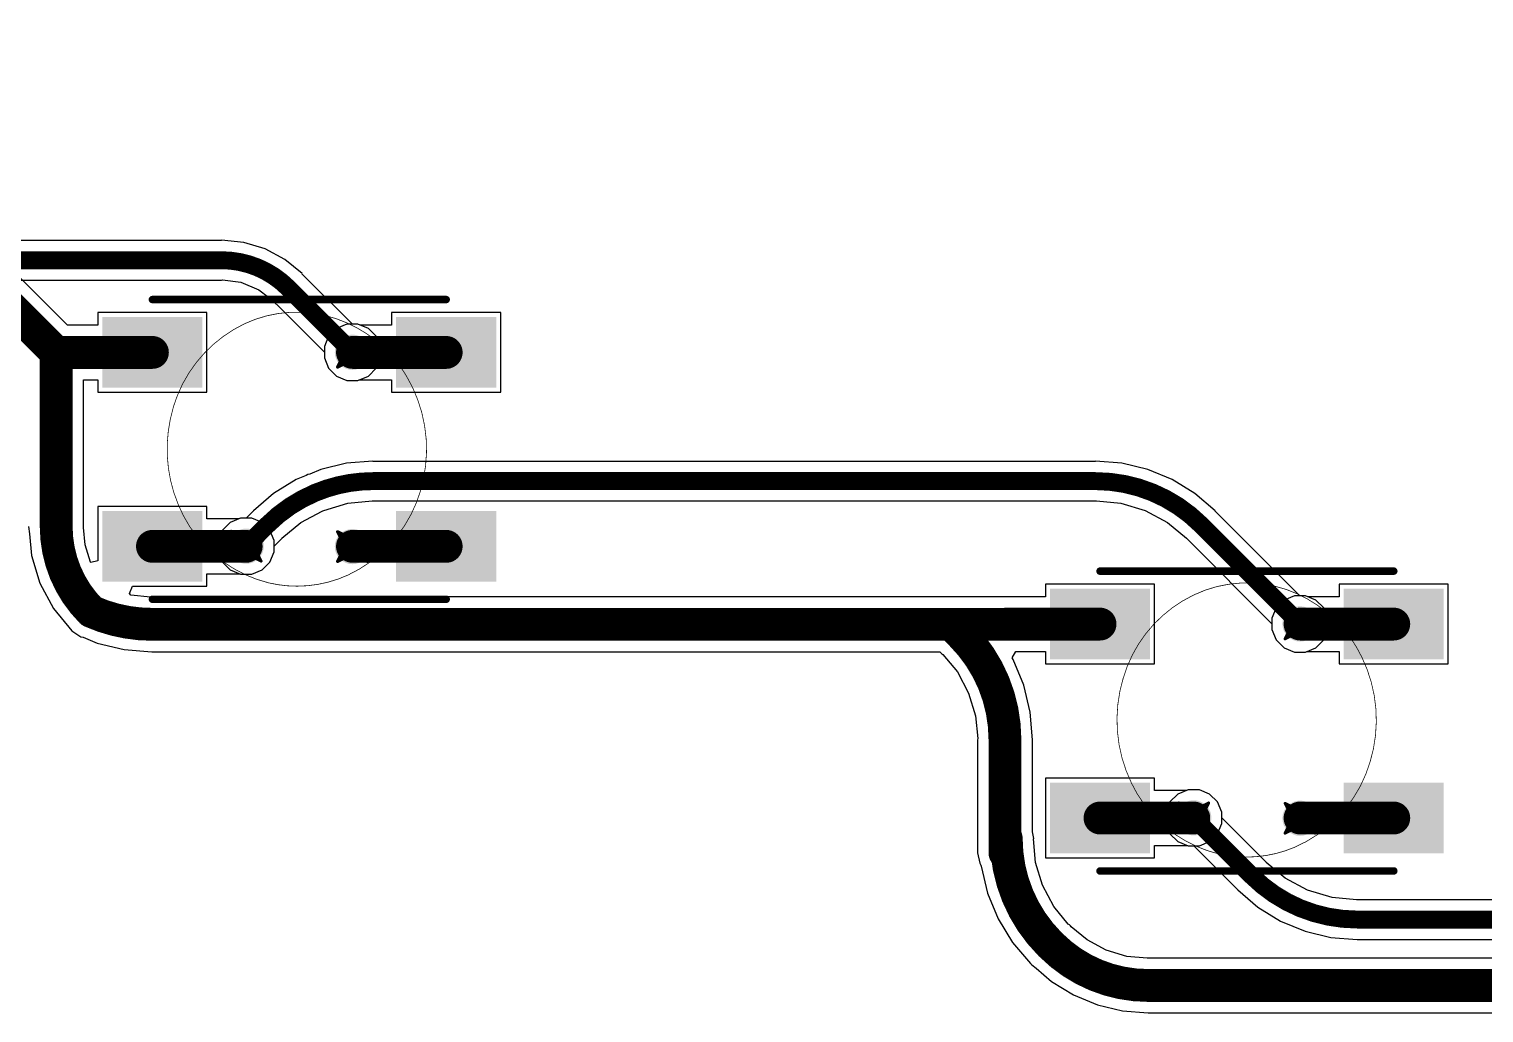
# Model space of a CAD drawing. Header units: inches. Extents: x -11 to 1110, y -7 to 455.
# Drawn here: x 277.09 to 301.85, y 334.97 to 351.71 of the extents above; entities that cross this region are included whole.
import ezdxf

# ---------------------------------------------------------------- set-up
doc = ezdxf.new("R2010")
doc.units = ezdxf.units.IN
for name, color, linetype in [('Bottom Layer', 5, 'Continuous'), ('Drill Drawing', 1, 'Continuous'), ('Mechanical 7', 56, 'Continuous'), ('Top Layer', 1, 'Continuous'), ('Top Overlay', 2, 'Continuous'), ('Top Paste', 8, 'Continuous'), ('Top Solder', 216, 'Continuous'), ('Via Holes', 16, 'Continuous')]:
    doc.layers.add(name, color=color, linetype=linetype)

msp = doc.modelspace()

# ---------------------------------------------------------------- hatches: boundary and pattern name
at = {"layer": 'Bottom Layer'}
h = msp.add_hatch(color=5, dxfattribs=at)
edge = h.paths.add_edge_path()
edge.add_arc((282.593, 346.211), 0.3, 0, 360)
h = msp.add_hatch(color=5, dxfattribs=at)
edge = h.paths.add_edge_path()
edge.add_arc((280.785, 342.911), 0.3, 0, 360)
h = msp.add_hatch(color=5, dxfattribs=at)
edge = h.paths.add_edge_path()
edge.add_arc((282.593, 342.904), 0.3, 0, 360)
h = msp.add_hatch(color=5, dxfattribs=at)
edge = h.paths.add_edge_path()
edge.add_arc((298.722, 341.588), 0.3, 0, 360)
h = msp.add_hatch(color=5, dxfattribs=at)
edge = h.paths.add_edge_path()
edge.add_arc((296.914, 338.288), 0.3, 0, 360)
h = msp.add_hatch(color=5, dxfattribs=at)
edge = h.paths.add_edge_path()
edge.add_arc((298.722, 338.281), 0.3, 0, 360)
at = {"layer": 'Top Layer'}
for points in [[(278.439, 346.708), (279.939, 346.708), (279.939, 345.708), (278.439, 345.708)], [(284.939, 345.708), (283.439, 345.708), (283.439, 346.708), (284.939, 346.708)], [(278.439, 343.408), (279.939, 343.408), (279.939, 342.408), (278.439, 342.408)], [(283.439, 343.408), (284.939, 343.408), (284.939, 342.408), (283.439, 342.408)], [(294.568, 342.085), (296.068, 342.085), (296.068, 341.085), (294.568, 341.085)], [(301.068, 341.085), (299.568, 341.085), (299.568, 342.085), (301.068, 342.085)], [(294.568, 338.785), (296.068, 338.785), (296.068, 337.785), (294.568, 337.785)], [(299.568, 338.785), (301.068, 338.785), (301.068, 337.785), (299.568, 337.785)]]:
    msp.add_hatch(color=1, dxfattribs=at).paths.add_polyline_path(points)
h = msp.add_hatch(color=1, dxfattribs=at)
edge = h.paths.add_edge_path()
edge.add_arc((282.593, 346.211), 0.3, 0, 360)
h = msp.add_hatch(color=1, dxfattribs=at)
edge = h.paths.add_edge_path()
edge.add_arc((280.785, 342.911), 0.3, 0, 360)
h = msp.add_hatch(color=1, dxfattribs=at)
edge = h.paths.add_edge_path()
edge.add_arc((282.593, 342.904), 0.3, 0, 360)
h = msp.add_hatch(color=1, dxfattribs=at)
edge = h.paths.add_edge_path()
edge.add_arc((298.722, 341.588), 0.3, 0, 360)
h = msp.add_hatch(color=1, dxfattribs=at)
edge = h.paths.add_edge_path()
edge.add_arc((296.914, 338.288), 0.3, 0, 360)
h = msp.add_hatch(color=1, dxfattribs=at)
edge = h.paths.add_edge_path()
edge.add_arc((298.722, 338.281), 0.3, 0, 360)
at = {"layer": 'Top Paste'}
for points in [[(278.439, 346.708), (279.939, 346.708), (279.939, 345.708), (278.439, 345.708)], [(284.939, 345.708), (283.439, 345.708), (283.439, 346.708), (284.939, 346.708)], [(278.439, 343.408), (279.939, 343.408), (279.939, 342.408), (278.439, 342.408)], [(283.439, 343.408), (284.939, 343.408), (284.939, 342.408), (283.439, 342.408)], [(294.568, 342.085), (296.068, 342.085), (296.068, 341.085), (294.568, 341.085)], [(301.068, 341.085), (299.568, 341.085), (299.568, 342.085), (301.068, 342.085)], [(294.568, 338.785), (296.068, 338.785), (296.068, 337.785), (294.568, 337.785)], [(299.568, 338.785), (301.068, 338.785), (301.068, 337.785), (299.568, 337.785)]]:
    msp.add_hatch(color=8, dxfattribs=at).paths.add_polyline_path(points)
at = {"layer": 'Top Solder'}
for points in [[(278.337, 346.809), (280.041, 346.809), (280.041, 345.606), (278.337, 345.606)], [(285.041, 345.606), (283.337, 345.606), (283.337, 346.809), (285.041, 346.809)], [(278.337, 343.509), (280.041, 343.509), (280.041, 342.306), (278.337, 342.306)], [(283.337, 343.509), (285.041, 343.509), (285.041, 342.306), (283.337, 342.306)], [(294.466, 342.186), (296.17, 342.186), (296.17, 340.983), (294.466, 340.983)], [(301.17, 340.983), (299.466, 340.983), (299.466, 342.186), (301.17, 342.186)], [(294.466, 338.886), (296.17, 338.886), (296.17, 337.683), (294.466, 337.683)], [(299.466, 338.886), (301.17, 338.886), (301.17, 337.683), (299.466, 337.683)]]:
    msp.add_hatch(color=216, dxfattribs=at).paths.add_polyline_path(points)
at = {"layer": 'Via Holes'}
h = msp.add_hatch(color=7, dxfattribs=at)
edge = h.paths.add_edge_path()
edge.add_arc((282.593, 346.211), 0.15, 0, 360)
h = msp.add_hatch(color=7, dxfattribs=at)
edge = h.paths.add_edge_path()
edge.add_arc((280.785, 342.911), 0.15, 0, 360)
h = msp.add_hatch(color=7, dxfattribs=at)
edge = h.paths.add_edge_path()
edge.add_arc((282.593, 342.904), 0.15, 0, 360)
h = msp.add_hatch(color=7, dxfattribs=at)
edge = h.paths.add_edge_path()
edge.add_arc((298.722, 341.588), 0.15, 0, 360)
h = msp.add_hatch(color=7, dxfattribs=at)
edge = h.paths.add_edge_path()
edge.add_arc((296.914, 338.288), 0.15, 0, 360)
h = msp.add_hatch(color=7, dxfattribs=at)
edge = h.paths.add_edge_path()
edge.add_arc((298.722, 338.281), 0.15, 0, 360)

# ---------------------------------------------------------------- linework, layer by layer
at = {"layer": 'Bottom Layer'}
for p, q in [((280.365, 348.113), (267.068, 348.113)), ((280.743, 348.079), (280.365, 348.116)), ((280.365, 348.116), (280.365, 348.113)), ((281.107, 347.969), (280.743, 348.079)), ((281.442, 347.79), (281.107, 347.969)), ((281.736, 347.549), (281.442, 347.79)), ((267.068, 347.44), (280.365, 347.44)), ((280.365, 347.44), (280.379, 347.443)), ((280.379, 347.443), (280.693, 347.402)), ((281.734, 347.546), (281.736, 347.549)), ((281.734, 347.546), (281.734, 347.546)), ((282.592, 346.689), (281.734, 347.546)), ((280.693, 347.402), (280.999, 347.275)), ((280.999, 347.275), (281.163, 347.149)), ((281.163, 347.149), (281.258, 347.07)), ((281.258, 347.07), (281.346, 346.982)), ((281.346, 346.982), (282.116, 346.213)), ((282.688, 346.689), (282.592, 346.689)), ((282.864, 346.616), (282.688, 346.689)), ((282.998, 346.482), (282.864, 346.616)), ((283.071, 346.306), (282.998, 346.482)), ((282.116, 346.213), (282.116, 346.116)), ((283.071, 346.116), (283.071, 346.306)), ((282.116, 346.116), (282.188, 345.94)), ((282.188, 345.94), (282.323, 345.806)), ((282.864, 345.806), (282.998, 345.94)), ((282.998, 345.94), (283.071, 346.116)), ((282.323, 345.806), (282.498, 345.733)), ((282.498, 345.733), (282.688, 345.733)), ((282.688, 345.733), (282.864, 345.806)), ((282.054, 344.216), (281.867, 344.138)), ((282.493, 344.321), (282.054, 344.216)), ((282.943, 344.357), (282.493, 344.321)), ((282.943, 344.354), (282.943, 344.357)), ((295.241, 344.354), (282.943, 344.354)), ((295.691, 344.321), (295.241, 344.357)), ((295.241, 344.357), (295.241, 344.354)), ((296.131, 344.216), (295.691, 344.321)), ((296.548, 344.043), (296.131, 344.216)), ((281.636, 344.043), (281.251, 343.807)), ((281.807, 344.114), (281.636, 344.043)), ((281.835, 344.132), (281.807, 344.114)), ((281.867, 344.138), (281.835, 344.132)), ((296.933, 343.807), (296.548, 344.043)), ((281.251, 343.807), (280.908, 343.513)), ((297.277, 343.513), (296.933, 343.807)), ((280.909, 343.512), (280.786, 343.389)), ((280.908, 343.513), (280.909, 343.512)), ((281.717, 343.313), (282.08, 343.508)), ((282.08, 343.508), (282.092, 343.51)), ((282.092, 343.51), (282.107, 343.52)), ((282.107, 343.52), (282.513, 343.643)), ((282.513, 343.643), (282.929, 343.684)), ((282.929, 343.684), (282.943, 343.681)), ((282.943, 343.681), (295.241, 343.681)), ((295.241, 343.681), (295.256, 343.684)), ((295.256, 343.684), (295.672, 343.643)), ((295.672, 343.643), (296.086, 343.517)), ((296.086, 343.517), (296.467, 343.313)), ((297.275, 343.512), (297.277, 343.513)), ((298.721, 342.066), (297.275, 343.512)), ((280.514, 343.316), (280.38, 343.182)), ((280.69, 343.389), (280.514, 343.316)), ((280.786, 343.389), (280.69, 343.389)), ((281.394, 343.048), (281.717, 343.313)), ((296.467, 343.313), (296.79, 343.048)), ((280.38, 343.182), (280.307, 343.006)), ((280.307, 343.006), (280.307, 342.816)), ((281.262, 342.913), (281.385, 343.036)), ((281.385, 343.036), (281.394, 343.048)), ((296.79, 343.048), (296.799, 343.036)), ((296.799, 343.036), (298.245, 341.59)), ((280.307, 342.816), (280.38, 342.64)), ((281.19, 342.64), (281.262, 342.816)), ((281.262, 342.816), (281.262, 342.913)), ((280.38, 342.64), (280.514, 342.506)), ((280.514, 342.506), (280.69, 342.433)), ((280.88, 342.433), (281.055, 342.506)), ((281.055, 342.506), (281.19, 342.64)), ((280.69, 342.433), (280.88, 342.433)), ((298.817, 342.066), (298.721, 342.066)), ((298.993, 341.993), (298.817, 342.066)), ((299.127, 341.859), (298.993, 341.993)), ((299.2, 341.683), (299.127, 341.859)), ((298.245, 341.59), (298.245, 341.493)), ((298.245, 341.493), (298.317, 341.318)), ((299.127, 341.318), (299.2, 341.493)), ((299.2, 341.493), (299.2, 341.683)), ((298.317, 341.318), (298.452, 341.183)), ((298.993, 341.183), (299.127, 341.318)), ((298.452, 341.183), (298.627, 341.11)), ((298.627, 341.11), (298.817, 341.11)), ((298.817, 341.11), (298.993, 341.183)), ((296.819, 338.766), (296.643, 338.693)), ((297.009, 338.766), (296.819, 338.766)), ((297.184, 338.693), (297.009, 338.766)), ((296.509, 338.559), (296.436, 338.383)), ((296.643, 338.693), (296.509, 338.559)), ((297.319, 338.559), (297.184, 338.693)), ((297.391, 338.383), (297.319, 338.559)), ((296.436, 338.383), (296.436, 338.193)), ((297.391, 338.287), (297.391, 338.383)), ((298.139, 337.539), (297.391, 338.287)), ((296.436, 338.193), (296.509, 338.018)), ((296.509, 338.018), (296.643, 337.883)), ((296.643, 337.883), (296.819, 337.81)), ((296.819, 337.81), (296.915, 337.81)), ((296.915, 337.81), (297.663, 337.062)), ((298.148, 337.526), (298.139, 337.539)), ((298.471, 337.261), (298.148, 337.526)), ((297.663, 337.062), (297.662, 337.061)), ((297.662, 337.061), (298.005, 336.767)), ((298.852, 337.057), (298.471, 337.261)), ((299.267, 336.931), (298.852, 337.057)), ((299.683, 336.89), (299.267, 336.931)), ((299.697, 336.893), (299.683, 336.89)), ((312.293, 336.893), (299.697, 336.893)), ((298.005, 336.767), (298.39, 336.531)), ((298.39, 336.531), (298.808, 336.358)), ((298.808, 336.358), (299.247, 336.253)), ((299.247, 336.253), (299.697, 336.218)), ((299.697, 336.218), (299.697, 336.22)), ((299.697, 336.22), (312.293, 336.22))]:
    msp.add_line(p, q, dxfattribs=at)
for points in [[(267.068, 347.777, 0.305, 0.305, 0), (280.365, 347.777, 0.305, 0.305, 0)], [(280.365, 347.777, 0.305, 0.305, -0.198912), (281.496, 347.308, 0.305, 0.305, 0)], [(281.496, 347.308, 0.305, 0.305, 0), (282.593, 346.211, 0.305, 0.305, 0)], [(281.147, 343.274, 0.305, 0.305, -0.09765), (281.964, 343.821, 0.305, 0.305, 0)], [(281.964, 343.821, 0.305, 0.305, -0.099333), (282.943, 344.018, 0.305, 0.305, 0)], [(282.943, 344.018, 0.305, 0.305, 0), (295.241, 344.018, 0.305, 0.305, 0)], [(295.241, 344.018, 0.305, 0.305, -0.198912), (297.037, 343.274, 0.305, 0.305, 0)], [(280.785, 342.911, 0.305, 0.305, 0), (281.147, 343.274, 0.305, 0.305, 0)], [(297.037, 343.274, 0.305, 0.305, 0), (298.722, 341.588, 0.305, 0.305, 0)], [(296.914, 338.288, 0.305, 0.305, 0), (297.901, 337.301, 0.305, 0.305, 0)], [(299.697, 336.557, 0.305, 0.305, -0.198912), (297.901, 337.301, 0.305, 0.305, 0)], [(299.697, 336.557, 0.305, 0.305, 0), (312.293, 336.557, 0.305, 0.305, 0)]]:
    msp.add_lwpolyline(points, format="xyseb", dxfattribs=at)
for points in [[(280.289, 347.777, 0.152, 0.152, 1), (280.441, 347.777, 0.152, 0.152, 1)], [(280.289, 347.777, 0.152, 0.152, 1), (280.441, 347.777, 0.152, 0.152, 1)], [(281.42, 347.308, 0.152, 0.152, 1), (281.572, 347.308, 0.152, 0.152, 1)], [(281.42, 347.308, 0.152, 0.152, 1), (281.572, 347.308, 0.152, 0.152, 1)], [(282.517, 346.211, 0.152, 0.152, 1), (282.67, 346.211, 0.152, 0.152, 1)], [(281.887, 343.821, 0.152, 0.152, 1), (282.04, 343.821, 0.152, 0.152, 1)], [(281.887, 343.821, 0.152, 0.152, 1), (282.04, 343.821, 0.152, 0.152, 1)], [(282.867, 344.018, 0.152, 0.152, 1), (283.02, 344.018, 0.152, 0.152, 1)], [(282.867, 344.018, 0.152, 0.152, 1), (283.02, 344.018, 0.152, 0.152, 1)], [(295.165, 344.018, 0.152, 0.152, 1), (295.317, 344.018, 0.152, 0.152, 1)], [(295.165, 344.018, 0.152, 0.152, 1), (295.317, 344.018, 0.152, 0.152, 1)], [(281.071, 343.274, 0.152, 0.152, 1), (281.223, 343.274, 0.152, 0.152, 1)], [(281.071, 343.274, 0.152, 0.152, 1), (281.223, 343.274, 0.152, 0.152, 1)], [(296.961, 343.274, 0.152, 0.152, 1), (297.113, 343.274, 0.152, 0.152, 1)], [(296.961, 343.274, 0.152, 0.152, 1), (297.113, 343.274, 0.152, 0.152, 1)], [(280.708, 342.911, 0.152, 0.152, 1), (280.861, 342.911, 0.152, 0.152, 1)], [(298.646, 341.588, 0.152, 0.152, 1), (298.799, 341.588, 0.152, 0.152, 1)], [(296.837, 338.288, 0.152, 0.152, 1), (296.99, 338.288, 0.152, 0.152, 1)], [(297.825, 337.301, 0.152, 0.152, 1), (297.977, 337.301, 0.152, 0.152, 1)], [(297.825, 337.301, 0.152, 0.152, 1), (297.977, 337.301, 0.152, 0.152, 1)], [(299.621, 336.557, 0.152, 0.152, 1), (299.774, 336.557, 0.152, 0.152, 1)], [(299.621, 336.557, 0.152, 0.152, 1), (299.774, 336.557, 0.152, 0.152, 1)]]:
    msp.add_lwpolyline(points, format="xyseb", close=True, dxfattribs=at)
at = {"layer": 'Drill Drawing'}
for points in [[(282.339, 346.465, 0.0508, 0.0508, 0), (282.593, 346.338, 0.0508, 0.0508, 0)], [(282.339, 346.465, 0.0508, 0.0508, 0), (282.466, 346.211, 0.0508, 0.0508, 0)], [(282.593, 346.338, 0.0508, 0.0508, 0), (282.847, 346.465, 0.0508, 0.0508, 0)], [(282.72, 346.211, 0.0508, 0.0508, 0), (282.847, 346.465, 0.0508, 0.0508, 0)], [(282.339, 345.957, 0.0508, 0.0508, 0), (282.466, 346.211, 0.0508, 0.0508, 0)], [(282.72, 346.211, 0.0508, 0.0508, 0), (282.847, 345.957, 0.0508, 0.0508, 0)], [(282.339, 345.957, 0.0508, 0.0508, 0), (282.593, 346.084, 0.0508, 0.0508, 0)], [(282.593, 346.084, 0.0508, 0.0508, 0), (282.847, 345.957, 0.0508, 0.0508, 0)], [(280.531, 343.165, 0.0508, 0.0508, 0), (280.785, 343.038, 0.0508, 0.0508, 0)], [(280.531, 343.165, 0.0508, 0.0508, 0), (280.658, 342.911, 0.0508, 0.0508, 0)], [(280.785, 343.038, 0.0508, 0.0508, 0), (281.039, 343.165, 0.0508, 0.0508, 0)], [(280.912, 342.911, 0.0508, 0.0508, 0), (281.039, 343.165, 0.0508, 0.0508, 0)], [(282.339, 343.158, 0.0508, 0.0508, 0), (282.593, 343.031, 0.0508, 0.0508, 0)], [(282.339, 343.158, 0.0508, 0.0508, 0), (282.466, 342.904, 0.0508, 0.0508, 0)], [(282.593, 343.031, 0.0508, 0.0508, 0), (282.847, 343.158, 0.0508, 0.0508, 0)], [(282.72, 342.904, 0.0508, 0.0508, 0), (282.847, 343.158, 0.0508, 0.0508, 0)], [(280.531, 342.657, 0.0508, 0.0508, 0), (280.658, 342.911, 0.0508, 0.0508, 0)], [(280.531, 342.657, 0.0508, 0.0508, 0), (280.785, 342.784, 0.0508, 0.0508, 0)], [(280.785, 342.784, 0.0508, 0.0508, 0), (281.039, 342.657, 0.0508, 0.0508, 0)], [(280.912, 342.911, 0.0508, 0.0508, 0), (281.039, 342.657, 0.0508, 0.0508, 0)], [(282.339, 342.65, 0.0508, 0.0508, 0), (282.466, 342.904, 0.0508, 0.0508, 0)], [(282.339, 342.65, 0.0508, 0.0508, 0), (282.593, 342.777, 0.0508, 0.0508, 0)], [(282.593, 342.777, 0.0508, 0.0508, 0), (282.847, 342.65, 0.0508, 0.0508, 0)], [(282.72, 342.904, 0.0508, 0.0508, 0), (282.847, 342.65, 0.0508, 0.0508, 0)], [(298.468, 341.842, 0.0508, 0.0508, 0), (298.722, 341.715, 0.0508, 0.0508, 0)], [(298.468, 341.842, 0.0508, 0.0508, 0), (298.595, 341.588, 0.0508, 0.0508, 0)], [(298.722, 341.715, 0.0508, 0.0508, 0), (298.976, 341.842, 0.0508, 0.0508, 0)], [(298.849, 341.588, 0.0508, 0.0508, 0), (298.976, 341.842, 0.0508, 0.0508, 0)], [(298.468, 341.334, 0.0508, 0.0508, 0), (298.595, 341.588, 0.0508, 0.0508, 0)], [(298.468, 341.334, 0.0508, 0.0508, 0), (298.722, 341.461, 0.0508, 0.0508, 0)], [(298.722, 341.461, 0.0508, 0.0508, 0), (298.976, 341.334, 0.0508, 0.0508, 0)], [(298.849, 341.588, 0.0508, 0.0508, 0), (298.976, 341.334, 0.0508, 0.0508, 0)], [(296.66, 338.542, 0.0508, 0.0508, 0), (296.914, 338.415, 0.0508, 0.0508, 0)], [(296.66, 338.542, 0.0508, 0.0508, 0), (296.787, 338.288, 0.0508, 0.0508, 0)], [(296.914, 338.415, 0.0508, 0.0508, 0), (297.168, 338.542, 0.0508, 0.0508, 0)], [(297.041, 338.288, 0.0508, 0.0508, 0), (297.168, 338.542, 0.0508, 0.0508, 0)], [(298.468, 338.535, 0.0508, 0.0508, 0), (298.722, 338.408, 0.0508, 0.0508, 0)], [(298.468, 338.535, 0.0508, 0.0508, 0), (298.595, 338.281, 0.0508, 0.0508, 0)], [(298.722, 338.408, 0.0508, 0.0508, 0), (298.976, 338.535, 0.0508, 0.0508, 0)], [(298.849, 338.281, 0.0508, 0.0508, 0), (298.976, 338.535, 0.0508, 0.0508, 0)], [(296.66, 338.034, 0.0508, 0.0508, 0), (296.787, 338.288, 0.0508, 0.0508, 0)], [(297.041, 338.288, 0.0508, 0.0508, 0), (297.168, 338.034, 0.0508, 0.0508, 0)], [(298.468, 338.027, 0.0508, 0.0508, 0), (298.595, 338.281, 0.0508, 0.0508, 0)], [(298.849, 338.281, 0.0508, 0.0508, 0), (298.976, 338.027, 0.0508, 0.0508, 0)], [(296.66, 338.034, 0.0508, 0.0508, 0), (296.914, 338.161, 0.0508, 0.0508, 0)], [(296.914, 338.161, 0.0508, 0.0508, 0), (297.168, 338.034, 0.0508, 0.0508, 0)], [(298.468, 338.027, 0.0508, 0.0508, 0), (298.722, 338.154, 0.0508, 0.0508, 0)], [(298.722, 338.154, 0.0508, 0.0508, 0), (298.976, 338.027, 0.0508, 0.0508, 0)]]:
    msp.add_lwpolyline(points, format="xyseb", dxfattribs=at)
for points in [[(282.327, 346.465, 0.0254, 0.0254, 1), (282.352, 346.465, 0.0254, 0.0254, 1)], [(282.327, 346.465, 0.0254, 0.0254, 1), (282.352, 346.465, 0.0254, 0.0254, 1)], [(282.835, 346.465, 0.0254, 0.0254, 1), (282.86, 346.465, 0.0254, 0.0254, 1)], [(282.835, 346.465, 0.0254, 0.0254, 1), (282.86, 346.465, 0.0254, 0.0254, 1)], [(282.454, 346.211, 0.0254, 0.0254, 1), (282.479, 346.211, 0.0254, 0.0254, 1)], [(282.454, 346.211, 0.0254, 0.0254, 1), (282.479, 346.211, 0.0254, 0.0254, 1)], [(282.581, 346.338, 0.0254, 0.0254, 1), (282.606, 346.338, 0.0254, 0.0254, 1)], [(282.581, 346.338, 0.0254, 0.0254, 1), (282.606, 346.338, 0.0254, 0.0254, 1)], [(282.708, 346.211, 0.0254, 0.0254, 1), (282.733, 346.211, 0.0254, 0.0254, 1)], [(282.708, 346.211, 0.0254, 0.0254, 1), (282.733, 346.211, 0.0254, 0.0254, 1)], [(282.327, 345.957, 0.0254, 0.0254, 1), (282.352, 345.957, 0.0254, 0.0254, 1)], [(282.327, 345.957, 0.0254, 0.0254, 1), (282.352, 345.957, 0.0254, 0.0254, 1)], [(282.581, 346.084, 0.0254, 0.0254, 1), (282.606, 346.084, 0.0254, 0.0254, 1)], [(282.581, 346.084, 0.0254, 0.0254, 1), (282.606, 346.084, 0.0254, 0.0254, 1)], [(282.835, 345.957, 0.0254, 0.0254, 1), (282.86, 345.957, 0.0254, 0.0254, 1)], [(282.835, 345.957, 0.0254, 0.0254, 1), (282.86, 345.957, 0.0254, 0.0254, 1)], [(280.518, 343.165, 0.0254, 0.0254, 1), (280.543, 343.165, 0.0254, 0.0254, 1)], [(280.518, 343.165, 0.0254, 0.0254, 1), (280.543, 343.165, 0.0254, 0.0254, 1)], [(280.772, 343.038, 0.0254, 0.0254, 1), (280.797, 343.038, 0.0254, 0.0254, 1)], [(280.772, 343.038, 0.0254, 0.0254, 1), (280.797, 343.038, 0.0254, 0.0254, 1)], [(281.026, 343.165, 0.0254, 0.0254, 1), (281.051, 343.165, 0.0254, 0.0254, 1)], [(281.026, 343.165, 0.0254, 0.0254, 1), (281.051, 343.165, 0.0254, 0.0254, 1)], [(282.327, 343.158, 0.0254, 0.0254, 1), (282.352, 343.158, 0.0254, 0.0254, 1)], [(282.327, 343.158, 0.0254, 0.0254, 1), (282.352, 343.158, 0.0254, 0.0254, 1)], [(282.581, 343.031, 0.0254, 0.0254, 1), (282.606, 343.031, 0.0254, 0.0254, 1)], [(282.581, 343.031, 0.0254, 0.0254, 1), (282.606, 343.031, 0.0254, 0.0254, 1)], [(282.835, 343.158, 0.0254, 0.0254, 1), (282.86, 343.158, 0.0254, 0.0254, 1)], [(282.835, 343.158, 0.0254, 0.0254, 1), (282.86, 343.158, 0.0254, 0.0254, 1)], [(280.645, 342.911, 0.0254, 0.0254, 1), (280.67, 342.911, 0.0254, 0.0254, 1)], [(280.645, 342.911, 0.0254, 0.0254, 1), (280.67, 342.911, 0.0254, 0.0254, 1)], [(280.772, 342.784, 0.0254, 0.0254, 1), (280.797, 342.784, 0.0254, 0.0254, 1)], [(280.772, 342.784, 0.0254, 0.0254, 1), (280.797, 342.784, 0.0254, 0.0254, 1)], [(280.899, 342.911, 0.0254, 0.0254, 1), (280.924, 342.911, 0.0254, 0.0254, 1)], [(280.899, 342.911, 0.0254, 0.0254, 1), (280.924, 342.911, 0.0254, 0.0254, 1)], [(282.454, 342.904, 0.0254, 0.0254, 1), (282.479, 342.904, 0.0254, 0.0254, 1)], [(282.454, 342.904, 0.0254, 0.0254, 1), (282.479, 342.904, 0.0254, 0.0254, 1)], [(282.581, 342.777, 0.0254, 0.0254, 1), (282.606, 342.777, 0.0254, 0.0254, 1)], [(282.581, 342.777, 0.0254, 0.0254, 1), (282.606, 342.777, 0.0254, 0.0254, 1)], [(282.708, 342.904, 0.0254, 0.0254, 1), (282.733, 342.904, 0.0254, 0.0254, 1)], [(282.708, 342.904, 0.0254, 0.0254, 1), (282.733, 342.904, 0.0254, 0.0254, 1)], [(280.518, 342.657, 0.0254, 0.0254, 1), (280.543, 342.657, 0.0254, 0.0254, 1)], [(280.518, 342.657, 0.0254, 0.0254, 1), (280.543, 342.657, 0.0254, 0.0254, 1)], [(281.026, 342.657, 0.0254, 0.0254, 1), (281.051, 342.657, 0.0254, 0.0254, 1)], [(281.026, 342.657, 0.0254, 0.0254, 1), (281.051, 342.657, 0.0254, 0.0254, 1)], [(282.327, 342.65, 0.0254, 0.0254, 1), (282.352, 342.65, 0.0254, 0.0254, 1)], [(282.327, 342.65, 0.0254, 0.0254, 1), (282.352, 342.65, 0.0254, 0.0254, 1)], [(282.835, 342.65, 0.0254, 0.0254, 1), (282.86, 342.65, 0.0254, 0.0254, 1)], [(282.835, 342.65, 0.0254, 0.0254, 1), (282.86, 342.65, 0.0254, 0.0254, 1)], [(298.456, 341.842, 0.0254, 0.0254, 1), (298.481, 341.842, 0.0254, 0.0254, 1)], [(298.456, 341.842, 0.0254, 0.0254, 1), (298.481, 341.842, 0.0254, 0.0254, 1)], [(298.71, 341.715, 0.0254, 0.0254, 1), (298.735, 341.715, 0.0254, 0.0254, 1)], [(298.71, 341.715, 0.0254, 0.0254, 1), (298.735, 341.715, 0.0254, 0.0254, 1)], [(298.964, 341.842, 0.0254, 0.0254, 1), (298.989, 341.842, 0.0254, 0.0254, 1)], [(298.964, 341.842, 0.0254, 0.0254, 1), (298.989, 341.842, 0.0254, 0.0254, 1)], [(298.583, 341.588, 0.0254, 0.0254, 1), (298.608, 341.588, 0.0254, 0.0254, 1)], [(298.583, 341.588, 0.0254, 0.0254, 1), (298.608, 341.588, 0.0254, 0.0254, 1)], [(298.71, 341.461, 0.0254, 0.0254, 1), (298.735, 341.461, 0.0254, 0.0254, 1)], [(298.71, 341.461, 0.0254, 0.0254, 1), (298.735, 341.461, 0.0254, 0.0254, 1)], [(298.837, 341.588, 0.0254, 0.0254, 1), (298.862, 341.588, 0.0254, 0.0254, 1)], [(298.837, 341.588, 0.0254, 0.0254, 1), (298.862, 341.588, 0.0254, 0.0254, 1)], [(298.456, 341.334, 0.0254, 0.0254, 1), (298.481, 341.334, 0.0254, 0.0254, 1)], [(298.456, 341.334, 0.0254, 0.0254, 1), (298.481, 341.334, 0.0254, 0.0254, 1)], [(298.964, 341.334, 0.0254, 0.0254, 1), (298.989, 341.334, 0.0254, 0.0254, 1)], [(298.964, 341.334, 0.0254, 0.0254, 1), (298.989, 341.334, 0.0254, 0.0254, 1)], [(296.647, 338.542, 0.0254, 0.0254, 1), (296.672, 338.542, 0.0254, 0.0254, 1)], [(296.647, 338.542, 0.0254, 0.0254, 1), (296.672, 338.542, 0.0254, 0.0254, 1)], [(297.155, 338.542, 0.0254, 0.0254, 1), (297.18, 338.542, 0.0254, 0.0254, 1)], [(297.155, 338.542, 0.0254, 0.0254, 1), (297.18, 338.542, 0.0254, 0.0254, 1)], [(298.456, 338.535, 0.0254, 0.0254, 1), (298.481, 338.535, 0.0254, 0.0254, 1)], [(298.456, 338.535, 0.0254, 0.0254, 1), (298.481, 338.535, 0.0254, 0.0254, 1)], [(298.964, 338.535, 0.0254, 0.0254, 1), (298.989, 338.535, 0.0254, 0.0254, 1)], [(298.964, 338.535, 0.0254, 0.0254, 1), (298.989, 338.535, 0.0254, 0.0254, 1)], [(296.774, 338.288, 0.0254, 0.0254, 1), (296.799, 338.288, 0.0254, 0.0254, 1)], [(296.774, 338.288, 0.0254, 0.0254, 1), (296.799, 338.288, 0.0254, 0.0254, 1)], [(296.901, 338.415, 0.0254, 0.0254, 1), (296.926, 338.415, 0.0254, 0.0254, 1)], [(296.901, 338.415, 0.0254, 0.0254, 1), (296.926, 338.415, 0.0254, 0.0254, 1)], [(297.028, 338.288, 0.0254, 0.0254, 1), (297.053, 338.288, 0.0254, 0.0254, 1)], [(297.028, 338.288, 0.0254, 0.0254, 1), (297.053, 338.288, 0.0254, 0.0254, 1)], [(298.583, 338.281, 0.0254, 0.0254, 1), (298.608, 338.281, 0.0254, 0.0254, 1)], [(298.583, 338.281, 0.0254, 0.0254, 1), (298.608, 338.281, 0.0254, 0.0254, 1)], [(298.71, 338.408, 0.0254, 0.0254, 1), (298.735, 338.408, 0.0254, 0.0254, 1)], [(298.71, 338.408, 0.0254, 0.0254, 1), (298.735, 338.408, 0.0254, 0.0254, 1)], [(298.837, 338.281, 0.0254, 0.0254, 1), (298.862, 338.281, 0.0254, 0.0254, 1)], [(298.837, 338.281, 0.0254, 0.0254, 1), (298.862, 338.281, 0.0254, 0.0254, 1)], [(296.647, 338.034, 0.0254, 0.0254, 1), (296.672, 338.034, 0.0254, 0.0254, 1)], [(296.647, 338.034, 0.0254, 0.0254, 1), (296.672, 338.034, 0.0254, 0.0254, 1)], [(296.901, 338.161, 0.0254, 0.0254, 1), (296.926, 338.161, 0.0254, 0.0254, 1)], [(296.901, 338.161, 0.0254, 0.0254, 1), (296.926, 338.161, 0.0254, 0.0254, 1)], [(297.155, 338.034, 0.0254, 0.0254, 1), (297.18, 338.034, 0.0254, 0.0254, 1)], [(297.155, 338.034, 0.0254, 0.0254, 1), (297.18, 338.034, 0.0254, 0.0254, 1)], [(298.456, 338.027, 0.0254, 0.0254, 1), (298.481, 338.027, 0.0254, 0.0254, 1)], [(298.456, 338.027, 0.0254, 0.0254, 1), (298.481, 338.027, 0.0254, 0.0254, 1)], [(298.71, 338.154, 0.0254, 0.0254, 1), (298.735, 338.154, 0.0254, 0.0254, 1)], [(298.71, 338.154, 0.0254, 0.0254, 1), (298.735, 338.154, 0.0254, 0.0254, 1)], [(298.964, 338.027, 0.0254, 0.0254, 1), (298.989, 338.027, 0.0254, 0.0254, 1)], [(298.964, 338.027, 0.0254, 0.0254, 1), (298.989, 338.027, 0.0254, 0.0254, 1)]]:
    msp.add_lwpolyline(points, format="xyseb", close=True, dxfattribs=at)
at = {"layer": 'Mechanical 7'}
for points in [[(279.493, 345.069, 0.0127, 0.0127, -0.237202), (280.761, 346.698, 0.0127, 0.0127, 0)], [(280.761, 346.698, 0.0127, 0.0127, -0.169114), (282.126, 346.837, 0.0127, 0.0127, 0)], [(282.126, 346.837, 0.0127, 0.0127, -0.203627), (283.509, 345.813, 0.0127, 0.0127, 0)], [(283.509, 345.813, 0.0127, 0.0127, -0.189056), (283.802, 344.055, 0.0127, 0.0127, 0)], [(279.625, 343.628, 0.0127, 0.0127, -0.151961), (279.493, 345.069, 0.0127, 0.0127, 0)], [(283.802, 344.055, 0.0127, 0.0127, -0.238788), (282.517, 342.419, 0.0127, 0.0127, 0)], [(281.166, 342.287, 0.0127, 0.0127, -0.241021), (279.625, 343.628, 0.0127, 0.0127, 0)], [(281.65, 342.23, 0.0127, 0.0127, -0.058717), (281.166, 342.287, 0.0127, 0.0127, 0)], [(282.517, 342.419, 0.0127, 0.0127, -0.107117), (281.65, 342.23, 0.0127, 0.0127, 0)], [(297.112, 342.164, 0.0127, 0.0127, -0.168588), (298.483, 342.176, 0.0127, 0.0127, 0)], [(295.712, 340.662, 0.0127, 0.0127, -0.23957), (297.112, 342.164, 0.0127, 0.0127, 0)], [(298.483, 342.176, 0.0127, 0.0127, -0.200852), (299.774, 341.023, 0.0127, 0.0127, 0)], [(299.774, 341.023, 0.0127, 0.0127, -0.18923), (299.916, 339.244, 0.0127, 0.0127, 0)], [(295.852, 338.882, 0.0127, 0.0127, -0.188722), (295.712, 340.662, 0.0127, 0.0127, 0)], [(299.916, 339.244, 0.0127, 0.0127, -0.22426), (298.623, 337.784, 0.0127, 0.0127, 0)], [(297.142, 337.731, 0.0127, 0.0127, -0.201703), (295.852, 338.882, 0.0127, 0.0127, 0)], [(298.623, 337.784, 0.0127, 0.0127, -0.099469), (297.812, 337.62, 0.0127, 0.0127, 0)], [(297.812, 337.62, 0.0127, 0.0127, -0.081278), (297.142, 337.731, 0.0127, 0.0127, 0)]]:
    msp.add_lwpolyline(points, format="xyseb", dxfattribs=at)
for points in [[(280.758, 346.698, 0.00635, 0.00635, 1), (280.764, 346.698, 0.00635, 0.00635, 1)], [(280.758, 346.698, 0.00635, 0.00635, 1), (280.764, 346.698, 0.00635, 0.00635, 1)], [(282.122, 346.837, 0.00635, 0.00635, 1), (282.129, 346.837, 0.00635, 0.00635, 1)], [(282.122, 346.837, 0.00635, 0.00635, 1), (282.129, 346.837, 0.00635, 0.00635, 1)], [(283.506, 345.813, 0.00635, 0.00635, 1), (283.512, 345.813, 0.00635, 0.00635, 1)], [(283.506, 345.813, 0.00635, 0.00635, 1), (283.512, 345.813, 0.00635, 0.00635, 1)], [(279.49, 345.069, 0.00635, 0.00635, 1), (279.496, 345.069, 0.00635, 0.00635, 1)], [(279.49, 345.069, 0.00635, 0.00635, 1), (279.496, 345.069, 0.00635, 0.00635, 1)], [(283.798, 344.055, 0.00635, 0.00635, 1), (283.805, 344.055, 0.00635, 0.00635, 1)], [(283.798, 344.055, 0.00635, 0.00635, 1), (283.805, 344.055, 0.00635, 0.00635, 1)], [(279.621, 343.628, 0.00635, 0.00635, 1), (279.628, 343.628, 0.00635, 0.00635, 1)], [(279.621, 343.628, 0.00635, 0.00635, 1), (279.628, 343.628, 0.00635, 0.00635, 1)], [(281.163, 342.287, 0.00635, 0.00635, 1), (281.169, 342.287, 0.00635, 0.00635, 1)], [(281.163, 342.287, 0.00635, 0.00635, 1), (281.169, 342.287, 0.00635, 0.00635, 1)], [(281.647, 342.23, 0.00635, 0.00635, 1), (281.653, 342.23, 0.00635, 0.00635, 1)], [(281.647, 342.23, 0.00635, 0.00635, 1), (281.653, 342.23, 0.00635, 0.00635, 1)], [(282.514, 342.419, 0.00635, 0.00635, 1), (282.52, 342.419, 0.00635, 0.00635, 1)], [(282.514, 342.419, 0.00635, 0.00635, 1), (282.52, 342.419, 0.00635, 0.00635, 1)], [(297.109, 342.164, 0.00635, 0.00635, 1), (297.116, 342.164, 0.00635, 0.00635, 1)], [(297.109, 342.164, 0.00635, 0.00635, 1), (297.116, 342.164, 0.00635, 0.00635, 1)], [(298.48, 342.176, 0.00635, 0.00635, 1), (298.487, 342.176, 0.00635, 0.00635, 1)], [(298.48, 342.176, 0.00635, 0.00635, 1), (298.487, 342.176, 0.00635, 0.00635, 1)], [(299.771, 341.023, 0.00635, 0.00635, 1), (299.777, 341.023, 0.00635, 0.00635, 1)], [(299.771, 341.023, 0.00635, 0.00635, 1), (299.777, 341.023, 0.00635, 0.00635, 1)], [(295.709, 340.662, 0.00635, 0.00635, 1), (295.715, 340.662, 0.00635, 0.00635, 1)], [(295.709, 340.662, 0.00635, 0.00635, 1), (295.715, 340.662, 0.00635, 0.00635, 1)], [(299.913, 339.244, 0.00635, 0.00635, 1), (299.919, 339.244, 0.00635, 0.00635, 1)], [(299.913, 339.244, 0.00635, 0.00635, 1), (299.919, 339.244, 0.00635, 0.00635, 1)], [(295.849, 338.882, 0.00635, 0.00635, 1), (295.855, 338.882, 0.00635, 0.00635, 1)], [(295.849, 338.882, 0.00635, 0.00635, 1), (295.855, 338.882, 0.00635, 0.00635, 1)], [(298.62, 337.784, 0.00635, 0.00635, 1), (298.626, 337.784, 0.00635, 0.00635, 1)], [(298.62, 337.784, 0.00635, 0.00635, 1), (298.626, 337.784, 0.00635, 0.00635, 1)], [(297.138, 337.731, 0.00635, 0.00635, 1), (297.145, 337.731, 0.00635, 0.00635, 1)], [(297.138, 337.731, 0.00635, 0.00635, 1), (297.145, 337.731, 0.00635, 0.00635, 1)], [(297.809, 337.62, 0.00635, 0.00635, 1), (297.816, 337.62, 0.00635, 0.00635, 1)], [(297.809, 337.62, 0.00635, 0.00635, 1), (297.816, 337.62, 0.00635, 0.00635, 1)]]:
    msp.add_lwpolyline(points, format="xyseb", close=True, dxfattribs=at)
at = {"layer": 'Top Layer'}
for p, q in [((277.741, 346.674), (272.705, 351.71)), ((278.261, 346.674), (277.741, 346.674)), ((280.117, 346.885), (278.261, 346.885)), ((278.261, 346.885), (278.261, 346.674)), ((280.117, 345.53), (280.117, 346.885)), ((282.498, 346.689), (282.323, 346.616)), ((282.688, 346.689), (282.498, 346.689)), ((282.725, 346.674), (282.688, 346.689)), ((283.261, 346.674), (282.725, 346.674)), ((285.117, 346.885), (283.261, 346.885)), ((283.261, 346.885), (283.261, 346.674)), ((285.117, 345.53), (285.117, 346.885)), ((282.188, 346.482), (282.116, 346.306)), ((282.323, 346.616), (282.188, 346.482)), ((282.116, 346.306), (282.116, 346.116)), ((282.116, 346.116), (282.188, 345.94)), ((282.188, 345.94), (282.323, 345.806)), ((278.018, 343.243), (278.018, 345.741)), ((278.018, 345.741), (278.261, 345.741)), ((278.261, 345.741), (278.261, 345.53)), ((282.323, 345.806), (282.498, 345.733)), ((282.498, 345.733), (282.688, 345.733)), ((282.688, 345.733), (282.708, 345.741)), ((282.708, 345.741), (283.261, 345.741)), ((283.261, 345.741), (283.261, 345.53)), ((278.261, 345.53), (280.117, 345.53)), ((283.261, 345.53), (285.117, 345.53)), ((280.117, 343.585), (278.261, 343.585)), ((278.261, 343.585), (278.261, 342.662)), ((280.117, 343.374), (280.117, 343.585)), ((277.082, 343.243), (277.094, 343.12)), ((278.015, 343.23), (278.018, 343.243)), ((278.044, 342.935), (278.015, 343.23)), ((280.653, 343.374), (280.117, 343.374)), ((280.69, 343.389), (280.653, 343.374)), ((280.88, 343.389), (280.69, 343.389)), ((281.055, 343.316), (280.88, 343.389)), ((281.19, 343.182), (281.055, 343.316)), ((277.094, 343.12), (277.13, 342.753)), ((281.262, 343.006), (281.19, 343.182)), ((281.262, 342.816), (281.262, 343.006)), ((277.13, 342.753), (277.273, 342.282)), ((278.134, 342.639), (278.044, 342.935)), ((281.19, 342.64), (281.262, 342.816)), ((278.138, 342.631), (278.134, 342.639)), ((278.261, 342.662), (278.138, 342.631)), ((280.88, 342.433), (281.055, 342.506)), ((281.055, 342.506), (281.19, 342.64)), ((277.273, 342.282), (277.505, 341.848)), ((278.798, 342.103), (278.851, 342.23)), ((278.851, 342.23), (280.117, 342.23)), ((280.117, 342.23), (280.117, 342.441)), ((280.117, 342.441), (280.67, 342.441)), ((280.67, 342.441), (280.69, 342.433)), ((280.69, 342.433), (280.88, 342.433)), ((296.246, 342.263), (294.39, 342.263)), ((294.39, 342.263), (294.39, 342.051)), ((296.246, 340.907), (296.246, 342.263)), ((301.246, 342.263), (299.39, 342.263)), ((299.39, 342.263), (299.39, 342.051)), ((301.246, 340.907), (301.246, 342.263)), ((278.824, 342.076), (278.798, 342.103)), ((279.159, 342.043), (278.824, 342.076)), ((279.18, 342.048), (279.159, 342.043)), ((293.705, 342.048), (279.18, 342.048)), ((293.722, 342.051), (293.705, 342.048)), ((294.39, 342.051), (293.722, 342.051)), ((298.452, 341.993), (298.317, 341.859)), ((298.627, 342.066), (298.452, 341.993)), ((298.817, 342.066), (298.627, 342.066)), ((298.854, 342.051), (298.817, 342.066)), ((299.39, 342.051), (298.854, 342.051)), ((277.505, 341.848), (277.817, 341.468)), ((298.317, 341.859), (298.245, 341.683)), ((298.245, 341.683), (298.245, 341.493)), ((298.245, 341.493), (298.317, 341.318)), ((277.817, 341.468), (277.819, 341.47)), ((277.819, 341.47), (277.971, 341.369)), ((277.971, 341.369), (278.012, 341.361)), ((278.012, 341.361), (278.251, 341.262)), ((278.251, 341.262), (278.71, 341.152)), ((298.317, 341.318), (298.452, 341.183)), ((278.71, 341.152), (279.18, 341.115)), ((279.18, 341.115), (279.18, 341.115)), ((279.18, 341.115), (292.593, 341.115)), ((292.593, 341.115), (292.627, 341.081)), ((292.627, 341.081), (292.645, 341.069)), ((292.645, 341.069), (292.89, 340.771)), ((293.822, 341.008), (293.884, 341.119)), ((293.839, 340.98), (293.822, 341.008)), ((294.02, 340.544), (293.839, 340.98)), ((293.884, 341.119), (294.39, 341.119)), ((294.39, 341.119), (294.39, 340.907)), ((298.452, 341.183), (298.627, 341.11)), ((298.627, 341.11), (298.817, 341.11)), ((298.817, 341.11), (298.837, 341.119)), ((298.837, 341.119), (299.39, 341.119)), ((299.39, 341.119), (299.39, 340.907)), ((292.89, 340.771), (293.082, 340.411)), ((294.39, 340.907), (296.246, 340.907)), ((299.39, 340.907), (301.246, 340.907)), ((294.13, 340.085), (294.02, 340.544)), ((293.082, 340.411), (293.2, 340.021)), ((293.2, 340.021), (293.238, 339.636)), ((294.167, 339.615), (294.13, 340.085)), ((293.238, 339.636), (293.234, 339.615)), ((293.234, 339.615), (293.234, 337.693)), ((294.166, 338.047), (294.166, 339.615)), ((294.166, 339.615), (294.167, 339.615)), ((296.246, 338.963), (294.39, 338.963)), ((294.39, 338.963), (294.39, 337.607)), ((296.246, 338.751), (296.246, 338.963)), ((296.782, 338.751), (296.246, 338.751)), ((296.819, 338.766), (296.782, 338.751)), ((297.009, 338.766), (296.819, 338.766)), ((297.184, 338.693), (297.009, 338.766)), ((297.319, 338.559), (297.184, 338.693)), ((297.391, 338.383), (297.319, 338.559)), ((297.391, 338.193), (297.391, 338.383)), ((294.189, 337.936), (294.166, 338.047)), ((297.184, 337.883), (297.319, 338.018)), ((297.319, 338.018), (297.391, 338.193)), ((294.183, 337.929), (294.189, 337.936)), ((294.222, 337.53), (294.183, 337.929)), ((294.189, 337.936), (294.189, 337.936)), ((296.246, 337.607), (296.246, 337.819)), ((296.246, 337.819), (296.799, 337.819)), ((296.799, 337.819), (296.819, 337.81)), ((296.819, 337.81), (297.009, 337.81)), ((297.009, 337.81), (297.184, 337.883)), ((293.234, 337.693), (293.27, 337.515)), ((293.27, 337.515), (293.292, 337.482)), ((294.341, 337.14), (294.222, 337.53)), ((294.39, 337.607), (296.246, 337.607)), ((293.292, 337.482), (293.293, 337.465)), ((293.293, 337.465), (293.403, 337.006)), ((294.533, 336.78), (294.341, 337.14)), ((293.403, 337.006), (293.584, 336.571)), ((294.778, 336.481), (294.533, 336.78)), ((293.584, 336.571), (293.83, 336.168)), ((294.796, 336.469), (294.778, 336.481)), ((294.817, 336.448), (294.796, 336.469)), ((294.827, 336.433), (294.817, 336.448)), ((295.097, 336.211), (294.827, 336.433)), ((293.83, 336.168), (294.136, 335.81)), ((295.421, 336.038), (295.097, 336.211)), ((295.773, 335.931), (295.421, 336.038)), ((294.136, 335.81), (294.136, 335.81)), ((294.136, 335.81), (294.158, 335.789)), ((294.158, 335.789), (294.16, 335.787)), ((294.16, 335.787), (294.23, 335.728)), ((296.12, 335.897), (295.773, 335.931)), ((296.138, 335.901), (296.12, 335.897)), ((309.403, 335.901), (296.138, 335.901)), ((294.23, 335.728), (294.492, 335.503)), ((294.492, 335.503), (294.867, 335.274)), ((294.867, 335.274), (295.273, 335.106)), ((295.273, 335.106), (295.7, 335.003)), ((295.7, 335.003), (296.135, 334.969)), ((296.135, 334.969), (296.138, 334.968)), ((296.138, 334.968), (308.011, 334.968))]:
    msp.add_line(p, q, dxfattribs=at)
for points in [[(272.375, 351.381, 0.559, 0.559, 0), (277.551, 346.204, 0.559, 0.559, 0)], [(277.551, 346.208, 0.559, 0.559, 0), (279.189, 346.208, 0.559, 0.559, 0)], [(277.551, 346.204, 0.559, 0.559, 0), (277.551, 346.204, 0.559, 0.559, 0)], [(277.551, 343.243, 0.559, 0.559, 0), (277.551, 346.204, 0.559, 0.559, 0)], [(282.593, 346.208, 0.559, 0.559, 0), (284.189, 346.208, 0.559, 0.559, 0)], [(278.149, 341.8, 0.559, 0.559, -0.198911), (277.551, 343.243, 0.559, 0.559, 0)], [(279.189, 342.908, 0.559, 0.559, 0), (280.785, 342.908, 0.559, 0.559, 0)], [(282.593, 342.908, 0.559, 0.559, 0), (284.189, 342.908, 0.559, 0.559, 0)], [(279.18, 341.581, 0.559, 0.559, -0.104853), (278.149, 341.8, 0.559, 0.559, 0)], [(279.18, 341.581, 0.559, 0.559, 0), (292.786, 341.581, 0.559, 0.559, 0)], [(292.786, 341.581, 0.559, 0.559, 0), (292.956, 341.411, 0.559, 0.559, 0)], [(292.786, 341.581, 0.559, 0.559, 0), (293.722, 341.581, 0.559, 0.559, 0)], [(293.722, 341.585, 0.559, 0.559, 0), (295.318, 341.585, 0.559, 0.559, 0)], [(298.722, 341.585, 0.559, 0.559, 0), (300.318, 341.585, 0.559, 0.559, 0)], [(292.956, 341.411, 0.559, 0.559, -0.198912), (293.7, 339.615, 0.559, 0.559, 0)], [(293.7, 337.693, 0.559, 0.559, 0), (293.7, 339.615, 0.559, 0.559, 0)], [(295.318, 338.285, 0.559, 0.559, 0), (296.914, 338.285, 0.559, 0.559, 0)], [(298.722, 338.285, 0.559, 0.559, 0), (300.318, 338.285, 0.559, 0.559, 0)], [(294.466, 336.139, 0.559, 0.559, -0.198912), (293.722, 337.936, 0.559, 0.559, 0)], [(294.466, 336.139, 0.559, 0.559, 0), (294.488, 336.118, 0.559, 0.559, 0)], [(296.138, 335.435, 0.559, 0.559, -0.198912), (294.488, 336.118, 0.559, 0.559, 0)], [(296.138, 335.435, 0.559, 0.559, 0), (308.204, 335.435, 0.559, 0.559, 0)]]:
    msp.add_lwpolyline(points, format="xyseb", dxfattribs=at)
for points in [[(277.412, 346.208, 0.279, 0.279, 1), (277.691, 346.208, 0.279, 0.279, 1)], [(277.412, 346.204, 0.279, 0.279, 1), (277.691, 346.204, 0.279, 0.279, 1)], [(277.412, 346.204, 0.279, 0.279, 1), (277.691, 346.204, 0.279, 0.279, 1)], [(277.412, 346.204, 0.279, 0.279, 1), (277.691, 346.204, 0.279, 0.279, 1)], [(277.412, 346.204, 0.279, 0.279, 1), (277.691, 346.204, 0.279, 0.279, 1)], [(279.049, 346.208, 0.279, 0.279, 1), (279.329, 346.208, 0.279, 0.279, 1)], [(282.454, 346.208, 0.279, 0.279, 1), (282.733, 346.208, 0.279, 0.279, 1)], [(284.049, 346.208, 0.279, 0.279, 1), (284.329, 346.208, 0.279, 0.279, 1)], [(277.412, 343.243, 0.279, 0.279, 1), (277.691, 343.243, 0.279, 0.279, 1)], [(277.412, 343.243, 0.279, 0.279, 1), (277.691, 343.243, 0.279, 0.279, 1)], [(279.049, 342.908, 0.279, 0.279, 1), (279.329, 342.908, 0.279, 0.279, 1)], [(280.645, 342.908, 0.279, 0.279, 1), (280.924, 342.908, 0.279, 0.279, 1)], [(282.454, 342.908, 0.279, 0.279, 1), (282.733, 342.908, 0.279, 0.279, 1)], [(284.049, 342.908, 0.279, 0.279, 1), (284.329, 342.908, 0.279, 0.279, 1)], [(278.009, 341.8, 0.279, 0.279, 1), (278.289, 341.8, 0.279, 0.279, 1)], [(278.009, 341.8, 0.279, 0.279, 1), (278.289, 341.8, 0.279, 0.279, 1)], [(279.04, 341.581, 0.279, 0.279, 1), (279.32, 341.581, 0.279, 0.279, 1)], [(279.04, 341.581, 0.279, 0.279, 1), (279.32, 341.581, 0.279, 0.279, 1)], [(292.646, 341.581, 0.279, 0.279, 1), (292.925, 341.581, 0.279, 0.279, 1)], [(292.646, 341.581, 0.279, 0.279, 1), (292.925, 341.581, 0.279, 0.279, 1)], [(292.646, 341.581, 0.279, 0.279, 1), (292.925, 341.581, 0.279, 0.279, 1)], [(293.583, 341.585, 0.279, 0.279, 1), (293.862, 341.585, 0.279, 0.279, 1)], [(293.583, 341.581, 0.279, 0.279, 1), (293.862, 341.581, 0.279, 0.279, 1)], [(295.178, 341.585, 0.279, 0.279, 1), (295.458, 341.585, 0.279, 0.279, 1)], [(298.583, 341.585, 0.279, 0.279, 1), (298.862, 341.585, 0.279, 0.279, 1)], [(300.178, 341.585, 0.279, 0.279, 1), (300.458, 341.585, 0.279, 0.279, 1)], [(292.817, 341.411, 0.279, 0.279, 1), (293.096, 341.411, 0.279, 0.279, 1)], [(292.817, 341.411, 0.279, 0.279, 1), (293.096, 341.411, 0.279, 0.279, 1)], [(293.56, 339.615, 0.279, 0.279, 1), (293.84, 339.615, 0.279, 0.279, 1)], [(293.56, 339.615, 0.279, 0.279, 1), (293.84, 339.615, 0.279, 0.279, 1)], [(295.178, 338.285, 0.279, 0.279, 1), (295.458, 338.285, 0.279, 0.279, 1)], [(296.774, 338.285, 0.279, 0.279, 1), (297.053, 338.285, 0.279, 0.279, 1)], [(298.583, 338.285, 0.279, 0.279, 1), (298.862, 338.285, 0.279, 0.279, 1)], [(300.178, 338.285, 0.279, 0.279, 1), (300.458, 338.285, 0.279, 0.279, 1)], [(293.583, 337.936, 0.279, 0.279, 1), (293.862, 337.936, 0.279, 0.279, 1)], [(293.56, 337.693, 0.279, 0.279, 1), (293.84, 337.693, 0.279, 0.279, 1)], [(294.327, 336.139, 0.279, 0.279, 1), (294.606, 336.139, 0.279, 0.279, 1)], [(294.327, 336.139, 0.279, 0.279, 1), (294.606, 336.139, 0.279, 0.279, 1)], [(294.348, 336.118, 0.279, 0.279, 1), (294.627, 336.118, 0.279, 0.279, 1)], [(294.348, 336.118, 0.279, 0.279, 1), (294.627, 336.118, 0.279, 0.279, 1)], [(295.998, 335.435, 0.279, 0.279, 1), (296.278, 335.435, 0.279, 0.279, 1)], [(295.998, 335.435, 0.279, 0.279, 1), (296.278, 335.435, 0.279, 0.279, 1)]]:
    msp.add_lwpolyline(points, format="xyseb", close=True, dxfattribs=at)
at = {"layer": 'Top Overlay'}
for points in [[(279.189, 347.108, 0.127, 0.127, 0), (284.189, 347.108, 0.127, 0.127, 0)], [(278.133, 346.361, 0.254, 0.254, 0), (278.26, 346.234, 0.254, 0.254, 0)], [(278.133, 346.107, 0.254, 0.254, 0), (278.133, 346.361, 0.254, 0.254, 0)], [(278.133, 346.107, 0.254, 0.254, 0), (278.26, 346.234, 0.254, 0.254, 0)], [(295.318, 342.486, 0.127, 0.127, 0), (300.318, 342.486, 0.127, 0.127, 0)], [(279.189, 342.007, 0.127, 0.127, 0), (284.189, 342.007, 0.127, 0.127, 0)], [(294.262, 341.738, 0.254, 0.254, 0), (294.389, 341.611, 0.254, 0.254, 0)], [(294.262, 341.484, 0.254, 0.254, 0), (294.262, 341.738, 0.254, 0.254, 0)], [(294.262, 341.484, 0.254, 0.254, 0), (294.389, 341.611, 0.254, 0.254, 0)], [(295.318, 337.384, 0.127, 0.127, 0), (300.318, 337.384, 0.127, 0.127, 0)]]:
    msp.add_lwpolyline(points, format="xyseb", dxfattribs=at)
for points in [[(279.157, 347.108, 0.0635, 0.0635, 1), (279.221, 347.108, 0.0635, 0.0635, 1)], [(284.157, 347.108, 0.0635, 0.0635, 1), (284.221, 347.108, 0.0635, 0.0635, 1)], [(278.069, 346.361, 0.127, 0.127, 1), (278.196, 346.361, 0.127, 0.127, 1)], [(278.069, 346.361, 0.127, 0.127, 1), (278.196, 346.361, 0.127, 0.127, 1)], [(278.069, 346.107, 0.127, 0.127, 1), (278.196, 346.107, 0.127, 0.127, 1)], [(278.069, 346.107, 0.127, 0.127, 1), (278.196, 346.107, 0.127, 0.127, 1)], [(278.196, 346.234, 0.127, 0.127, 1), (278.323, 346.234, 0.127, 0.127, 1)], [(278.196, 346.234, 0.127, 0.127, 1), (278.323, 346.234, 0.127, 0.127, 1)], [(295.286, 342.486, 0.0635, 0.0635, 1), (295.35, 342.486, 0.0635, 0.0635, 1)], [(300.286, 342.486, 0.0635, 0.0635, 1), (300.35, 342.486, 0.0635, 0.0635, 1)], [(279.157, 342.007, 0.0635, 0.0635, 1), (279.221, 342.007, 0.0635, 0.0635, 1)], [(284.157, 342.007, 0.0635, 0.0635, 1), (284.221, 342.007, 0.0635, 0.0635, 1)], [(294.198, 341.738, 0.127, 0.127, 1), (294.325, 341.738, 0.127, 0.127, 1)], [(294.198, 341.738, 0.127, 0.127, 1), (294.325, 341.738, 0.127, 0.127, 1)], [(294.325, 341.611, 0.127, 0.127, 1), (294.452, 341.611, 0.127, 0.127, 1)], [(294.325, 341.611, 0.127, 0.127, 1), (294.452, 341.611, 0.127, 0.127, 1)], [(294.198, 341.484, 0.127, 0.127, 1), (294.325, 341.484, 0.127, 0.127, 1)], [(294.198, 341.484, 0.127, 0.127, 1), (294.325, 341.484, 0.127, 0.127, 1)], [(295.286, 337.384, 0.0635, 0.0635, 1), (295.35, 337.384, 0.0635, 0.0635, 1)], [(300.286, 337.384, 0.0635, 0.0635, 1), (300.35, 337.384, 0.0635, 0.0635, 1)]]:
    msp.add_lwpolyline(points, format="xyseb", close=True, dxfattribs=at)

doc.saveas('drawing.dxf')
